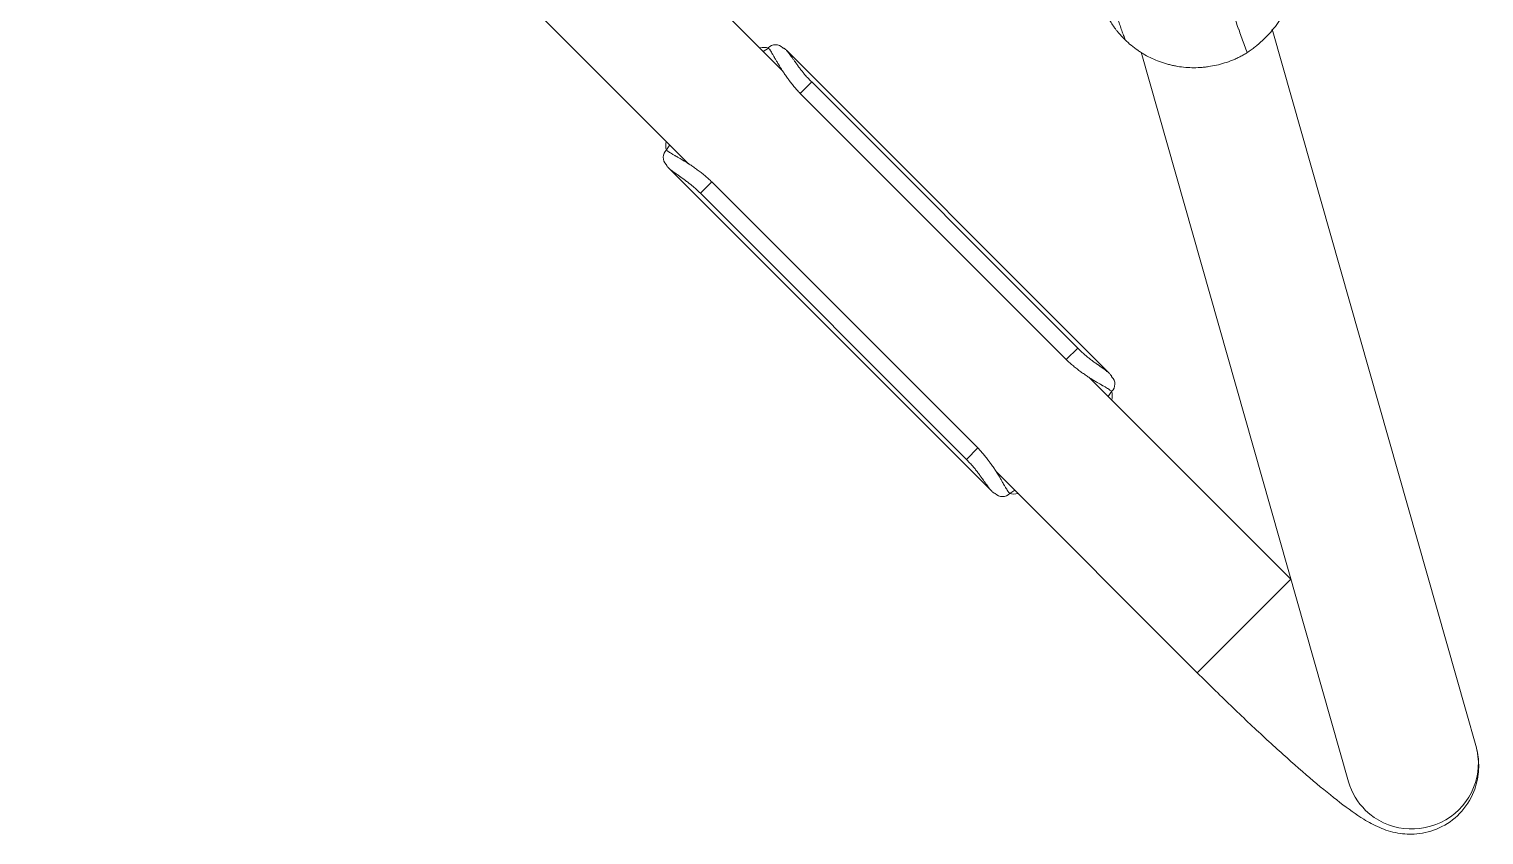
# Model space of a CAD drawing. Header units: millimetres. Extents: x 151130 to 215929, y 2134 to 34533.
# Drawn here: x 153044.4 to 153184, y 24936.1 to 25013.4 of the extents above; entities that cross this region are included whole.
import ezdxf

# ---------------------------------------------------------------- set-up
doc = ezdxf.new("R2010")
doc.units = ezdxf.units.MM
doc.layers.add('1', color=7, linetype='Continuous')

# ---------------------------------------------------------------- blocks, each defined once
blk = doc.blocks.new('SILLA GO 34006A')
at = {"layer": '1', "color": 0, "linetype": 'Continuous', "lineweight": 18}
for p, q in [((264.62, 485.7), (229.85, 423.29)), ((240.3, 415.96), (275.72, 479.52)), ((265.89, 461.85), (265.89, 434.52)), ((278.59, 461.85), (278.56, 461.85)), ((278.59, 434.52), (278.59, 461.85)), ((264.25, 435.59), (264.25, 391.73)), ((280.22, 391.72), (280.22, 435.58)), ((265.89, 392.78), (265.89, 84.53)), ((278.59, 84.53), (278.59, 392.78))]:
    blk.add_line(p, q, dxfattribs=at)
at = {"layer": '1', "color": 0, "linetype": 'Continuous', "lineweight": 13}
for p, q in [((265.89, 461.85), (278.56, 461.85)), ((265.32, 436.95), (265.89, 437.07)), ((278.59, 437.07), (279.15, 436.95)), ((264.68, 395.6), (264.68, 431.71)), ((266.24, 431.71), (264.68, 431.71)), ((266.24, 431.71), (266.24, 395.6)), ((278.23, 395.6), (278.23, 431.71)), ((278.23, 431.71), (279.79, 431.71)), ((279.79, 431.71), (279.79, 395.6)), ((266.24, 395.6), (264.68, 395.6)), ((278.23, 395.6), (279.79, 395.6)), ((265.89, 390.24), (265.32, 390.36)), ((279.15, 390.36), (278.59, 390.24))]:
    blk.add_line(p, q, dxfattribs=at)
for start_param, end_param in [(0.514859, 3.141574), (6.283167, 6.798044)]:
    blk.add_ellipse((270.17, 482.61), major_axis=(5.55, -3.09), ratio=0.984812, start_param=start_param, end_param=end_param, dxfattribs=at)
at = {"layer": '1', "color": 0, "linetype": 'Continuous', "lineweight": 18}
for centre, major_axis, ratio, start_param, end_param in [((274.24, 436.66), (8.98, 0), 0.267949, 2.763013, 3.0183), ((270.24, 436.66), (8.98, 0), 0.267949, 0.123292, 0.37858), ((265.32, 435.99), (0.908, -0.42), 0.95908, 1.988277, 3.590908), ((279.15, 435.99), (0.908, 0.42), 0.95908, 5.83387, 7.436501), ((265.32, 391.32), (0.908, 0.42), 0.95908, 2.692277, 4.294908), ((279.15, 391.32), (0.908, -0.42), 0.95908, 5.12987, 6.732501), ((274.24, 390.65), (8.98, 0), 0.267949, 3.264885, 3.520174), ((270.24, 390.65), (8.98, 0), 0.267949, 5.904604, 6.159893)]:
    blk.add_ellipse(centre, major_axis=major_axis, ratio=ratio, start_param=start_param, end_param=end_param, dxfattribs=at)
for points, knots in [([(278.59, 461.85), (278.59, 462.68), (278.57, 465.06), (278.5, 468.98), (278.32, 473.31), (278.06, 477.19), (277.72, 480.49), (277.33, 482.79), (276.84, 484.56), (276.04, 486.23), (274.65, 487.8), (272.72, 488.94), (270.3, 489.36), (267.97, 488.86), (266.2, 487.75), (265.18, 486.6), (264.76, 485.95), (264.62, 485.7)], [0, 0, 0, 0, 0.052233, 0.152117, 0.252429, 0.353575, 0.456735, 0.56585, 0.633436, 0.688559, 0.732827, 0.782824, 0.83606, 0.891142, 0.935503, 0.975219, 1, 1, 1, 1]), ([(264.68, 431.71), (264.68, 431.84), (264.68, 431.98), (264.67, 432.25), (264.67, 432.38), (264.65, 432.58), (264.65, 432.64), (264.64, 432.74), (264.64, 432.77), (264.63, 432.84), (264.63, 432.87), (264.61, 433.03), (264.6, 433.15), (264.57, 433.39), (264.55, 433.51), (264.52, 433.74), (264.5, 433.85), (264.48, 434.01), (264.47, 434.07), (264.46, 434.15), (264.45, 434.17), (264.44, 434.22), (264.42, 434.35), (264.4, 434.47), (264.35, 434.74), (264.32, 434.91), (264.3, 435.08), (264.29, 435.1), (264.29, 435.13), (264.29, 435.15), (264.28, 435.2), (264.28, 435.24), (264.26, 435.34), (264.26, 435.4), (264.25, 435.57), (264.25, 435.67), (264.27, 435.81), (264.27, 435.85), (264.29, 435.9), (264.3, 435.92), (264.31, 435.95), (264.32, 435.97), (264.33, 435.99)], [0, 0, 0, 0, 0.0625, 0.0625, 0.125, 0.125, 0.15625, 0.15625, 0.171875, 0.171875, 0.1875, 0.1875, 0.25, 0.25, 0.3125, 0.3125, 0.375, 0.375, 0.40625, 0.40625, 0.421875, 0.421875, 0.4375, 0.5, 0.5, 0.625, 0.625, 0.640625, 0.640625, 0.65625, 0.65625, 0.6875, 0.6875, 0.75, 0.75, 0.875, 0.875, 0.9375, 0.9375, 0.96875, 0.96875, 1, 1, 1, 1]), ([(280.15, 435.99), (280.16, 435.96), (280.18, 435.92), (280.19, 435.86), (280.2, 435.85), (280.21, 435.8), (280.21, 435.78), (280.22, 435.67), (280.23, 435.57), (280.21, 435.4), (280.21, 435.33), (280.2, 435.23), (280.19, 435.2), (280.18, 435.13), (280.18, 435.09), (280.15, 434.91), (280.12, 434.74), (280.07, 434.47), (280.06, 434.37), (280.03, 434.24), (280.03, 434.22), (280.02, 434.17), (280.01, 434.09), (280, 434.01), (279.97, 433.85), (279.95, 433.74), (279.92, 433.51), (279.9, 433.39), (279.88, 433.21), (279.87, 433.15), (279.86, 433.05), (279.86, 433.02), (279.85, 432.96), (279.85, 432.92), (279.83, 432.77), (279.82, 432.64), (279.81, 432.38), (279.8, 432.24), (279.79, 431.98), (279.79, 431.84), (279.79, 431.71)], [0, 0, 0, 0, 0.0625, 0.0625, 0.09375, 0.09375, 0.125, 0.125, 0.25, 0.25, 0.3125, 0.3125, 0.34375, 0.34375, 0.375, 0.375, 0.5, 0.5, 0.5625, 0.5625, 0.578125, 0.578125, 0.59375, 0.625, 0.625, 0.6875, 0.6875, 0.75, 0.75, 0.78125, 0.78125, 0.796875, 0.796875, 0.8125, 0.8125, 0.875, 0.875, 0.9375, 0.9375, 1, 1, 1, 1]), ([(222.27, 417.91), (222.29, 417.94), (222.31, 417.98), (222.45, 418.29), (222.6, 418.56), (222.83, 418.95), (222.91, 419.08), (223.04, 419.27), (223.08, 419.34), (223.17, 419.46), (223.22, 419.53), (223.44, 419.84), (223.63, 420.08), (223.94, 420.42), (224.04, 420.53), (224.26, 420.75), (224.37, 420.86), (224.71, 421.17), (224.94, 421.37), (225.25, 421.6), (225.31, 421.65), (225.44, 421.74), (225.63, 421.87), (225.95, 422.08), (226.22, 422.23), (226.43, 422.34), (226.49, 422.38), (226.63, 422.45), (226.7, 422.48), (227.05, 422.64), (227.34, 422.76), (227.7, 422.89), (227.78, 422.91), (227.92, 422.96), (228, 422.99), (228.22, 423.05), (228.37, 423.09), (228.82, 423.2), (229.13, 423.26), (229.75, 423.34), (230.06, 423.37), (230.67, 423.4), (230.98, 423.4), (231.6, 423.38), (231.9, 423.35), (232.36, 423.3), (232.59, 423.27), (232.86, 423.22), (232.98, 423.2), (233.05, 423.19), (233.09, 423.18), (233.13, 423.17)], [0, 0, 0, 0, 0.008376, 0.008376, 0.079206, 0.079206, 0.114621, 0.114621, 0.132329, 0.132329, 0.150036, 0.150036, 0.220867, 0.220867, 0.256282, 0.256282, 0.291697, 0.291697, 0.362527, 0.362527, 0.380235, 0.380235, 0.397942, 0.433358, 0.468773, 0.468773, 0.48648, 0.48648, 0.504188, 0.504188, 0.575018, 0.575018, 0.592726, 0.592726, 0.610433, 0.610433, 0.645848, 0.645848, 0.716679, 0.716679, 0.787509, 0.787509, 0.858339, 0.858339, 0.92917, 0.92917, 0.964585, 0.982292, 0.991146, 0.991146, 1, 1, 1, 1]), ([(232.12, 420.99), (232.12, 421), (232.33, 421.44), (232.64, 422.11), (232.98, 422.84), (233.1, 423.11), (233.13, 423.17)], [0, 0, 0, 0, 0.004792, 0.616541, 0.922416, 1, 1, 1, 1]), ([(233.13, 423.17), (233.2, 423.16), (233.26, 423.14), (233.39, 423.11), (233.58, 423.05), (233.9, 422.96), (234.16, 422.87), (234.41, 422.78), (234.53, 422.73), (234.9, 422.57), (235.14, 422.46), (235.61, 422.21), (235.84, 422.08), (236.29, 421.8), (236.5, 421.65), (236.82, 421.41), (236.93, 421.33), (237.08, 421.2), (237.14, 421.16), (237.24, 421.07), (237.29, 421.03), (237.54, 420.81), (237.73, 420.63), (238.09, 420.25), (238.27, 420.05), (238.6, 419.64), (238.76, 419.43), (238.98, 419.1), (239.05, 418.99), (239.16, 418.82), (239.19, 418.76), (239.26, 418.65), (239.43, 418.36), (239.58, 418.07), (239.8, 417.59), (239.9, 417.35), (240.08, 416.86), (240.16, 416.61), (240.26, 416.23), (240.29, 416.1), (240.34, 415.9), (240.35, 415.84), (240.38, 415.71), (240.39, 415.65), (240.45, 415.32), (240.48, 415.06), (240.54, 414.54), (240.55, 414.28), (240.55, 414.02)], [0, 0, 0, 0, 0.015625, 0.015625, 0.03125, 0.0625, 0.09375, 0.09375, 0.125, 0.125, 0.1875, 0.1875, 0.25, 0.25, 0.3125, 0.3125, 0.34375, 0.34375, 0.359375, 0.359375, 0.375, 0.375, 0.4375, 0.4375, 0.5, 0.5, 0.5625, 0.5625, 0.59375, 0.59375, 0.609375, 0.609375, 0.625, 0.6875, 0.6875, 0.75, 0.75, 0.8125, 0.8125, 0.84375, 0.84375, 0.859375, 0.859375, 0.875, 0.875, 0.9375, 0.9375, 1, 1, 1, 1]), ([(240.55, 414.02), (240.56, 413.84), (240.55, 413.49), (240.52, 413.13), (240.5, 412.86), (240.49, 412.77), (240.46, 412.6), (240.45, 412.51), (240.41, 412.24), (240.37, 412.07), (240.26, 411.55), (240.16, 411.2), (239.99, 410.7), (239.86, 410.38), (239.72, 410.06), (239.65, 409.91)], [0, 0, 0, 0, 0.12596, 0.251921, 0.251921, 0.314901, 0.314901, 0.377881, 0.377881, 0.503842, 0.503842, 0.755763, 0.755763, 0.881723, 1, 1, 1, 1]), ([(264.33, 391.32), (264.31, 391.35), (264.3, 391.39), (264.28, 391.45), (264.28, 391.47), (264.27, 391.51), (264.26, 391.53), (264.25, 391.64), (264.25, 391.74), (264.26, 391.91), (264.26, 391.98), (264.28, 392.08), (264.28, 392.11), (264.29, 392.18), (264.29, 392.22), (264.32, 392.4), (264.35, 392.57), (264.4, 392.84), (264.42, 392.94), (264.44, 393.07), (264.44, 393.09), (264.45, 393.14), (264.46, 393.22), (264.48, 393.3), (264.5, 393.46), (264.52, 393.57), (264.55, 393.8), (264.57, 393.92), (264.59, 394.1), (264.6, 394.16), (264.61, 394.26), (264.61, 394.29), (264.62, 394.35), (264.62, 394.39), (264.64, 394.54), (264.65, 394.67), (264.67, 394.93), (264.67, 395.07), (264.68, 395.33), (264.68, 395.47), (264.68, 395.6)], [0, 0, 0, 0, 0.0625, 0.0625, 0.09375, 0.09375, 0.125, 0.125, 0.25, 0.25, 0.3125, 0.3125, 0.34375, 0.34375, 0.375, 0.375, 0.5, 0.5, 0.5625, 0.5625, 0.578125, 0.578125, 0.59375, 0.625, 0.625, 0.6875, 0.6875, 0.75, 0.75, 0.78125, 0.78125, 0.796875, 0.796875, 0.8125, 0.8125, 0.875, 0.875, 0.9375, 0.9375, 1, 1, 1, 1]), ([(279.79, 395.6), (279.79, 395.47), (279.79, 395.33), (279.8, 395.06), (279.81, 394.93), (279.82, 394.73), (279.83, 394.67), (279.83, 394.57), (279.84, 394.54), (279.84, 394.47), (279.84, 394.44), (279.86, 394.28), (279.87, 394.16), (279.9, 393.92), (279.92, 393.8), (279.95, 393.57), (279.97, 393.46), (280, 393.3), (280, 393.24), (280.02, 393.16), (280.02, 393.14), (280.03, 393.09), (280.05, 392.96), (280.07, 392.84), (280.12, 392.57), (280.15, 392.4), (280.18, 392.23), (280.18, 392.21), (280.18, 392.18), (280.19, 392.16), (280.19, 392.11), (280.2, 392.07), (280.21, 391.97), (280.21, 391.91), (280.23, 391.74), (280.22, 391.64), (280.21, 391.5), (280.2, 391.46), (280.18, 391.41), (280.18, 391.39), (280.16, 391.36), (280.15, 391.34), (280.15, 391.32)], [0, 0, 0, 0, 0.0625, 0.0625, 0.125, 0.125, 0.15625, 0.15625, 0.171875, 0.171875, 0.1875, 0.1875, 0.25, 0.25, 0.3125, 0.3125, 0.375, 0.375, 0.40625, 0.40625, 0.421875, 0.421875, 0.4375, 0.5, 0.5, 0.625, 0.625, 0.640625, 0.640625, 0.65625, 0.65625, 0.6875, 0.6875, 0.75, 0.75, 0.875, 0.875, 0.9375, 0.9375, 0.96875, 0.96875, 1, 1, 1, 1])]:
    blk.add_open_spline(points, degree=3, knots=knots, dxfattribs=at)
at = {"layer": '1', "color": 0, "linetype": 'Continuous', "lineweight": 13}
for points, knots in [([(265.32, 436.95), (265.32, 436.87), (265.33, 436.78), (265.37, 436.55), (265.4, 436.41), (265.45, 436.22), (265.46, 436.18), (265.49, 436.09), (265.5, 436.05), (265.52, 435.98), (265.52, 435.96), (265.54, 435.92), (265.55, 435.85), (265.57, 435.78), (265.61, 435.63), (265.64, 435.53), (265.7, 435.32), (265.73, 435.21), (265.79, 434.97), (265.82, 434.85), (265.86, 434.67), (265.87, 434.6), (265.9, 434.47), (265.92, 434.41), (265.96, 434.21), (265.98, 434.08), (266.03, 433.8), (266.06, 433.66), (266.09, 433.45), (266.1, 433.37), (266.12, 433.23), (266.13, 433.15), (266.16, 432.93), (266.19, 432.63), (266.21, 432.32), (266.23, 432.02), (266.24, 431.86), (266.24, 431.71)], [0, 0, 0, 0, 0.125, 0.125, 0.25, 0.25, 0.28125, 0.28125, 0.3125, 0.3125, 0.328125, 0.328125, 0.34375, 0.375, 0.375, 0.4375, 0.4375, 0.5, 0.5, 0.5625, 0.5625, 0.59375, 0.59375, 0.625, 0.625, 0.6875, 0.6875, 0.75, 0.75, 0.78125, 0.78125, 0.8125, 0.8125, 0.875, 0.9375, 0.9375, 1, 1, 1, 1]), ([(278.23, 431.71), (278.24, 431.86), (278.24, 432.02), (278.26, 432.32), (278.28, 432.62), (278.32, 432.92), (278.34, 433.15), (278.35, 433.22), (278.37, 433.33), (278.37, 433.37), (278.38, 433.44), (278.41, 433.62), (278.44, 433.8), (278.49, 434.07), (278.52, 434.21), (278.57, 434.47), (278.6, 434.6), (278.63, 434.76), (278.64, 434.79), (278.66, 434.85), (278.68, 434.94), (278.7, 435.03), (278.74, 435.2), (278.77, 435.31), (278.83, 435.53), (278.86, 435.63), (278.9, 435.77), (278.92, 435.85), (278.94, 435.92), (278.95, 435.96), (278.96, 435.98), (278.99, 436.09), (279.01, 436.18), (279.07, 436.41), (279.1, 436.54), (279.13, 436.69), (279.13, 436.72), (279.14, 436.76), (279.14, 436.77), (279.15, 436.79), (279.15, 436.86), (279.16, 436.91), (279.15, 436.95)], [0, 0, 0, 0, 0.0625, 0.0625, 0.125, 0.1875, 0.1875, 0.21875, 0.21875, 0.234375, 0.234375, 0.25, 0.3125, 0.3125, 0.375, 0.375, 0.4375, 0.4375, 0.453125, 0.453125, 0.46875, 0.5, 0.5, 0.5625, 0.5625, 0.625, 0.625, 0.65625, 0.671875, 0.671875, 0.6875, 0.6875, 0.75, 0.75, 0.875, 0.875, 0.90625, 0.90625, 0.921875, 0.921875, 0.9375, 1, 1, 1, 1]), ([(238.4, 409.51), (238.46, 409.64), (238.59, 409.92), (238.8, 410.35), (239.02, 410.8), (239.23, 411.26), (239.4, 411.61), (239.53, 411.88), (239.62, 412.06), (239.71, 412.25), (239.85, 412.55), (240.03, 412.92), (240.25, 413.38), (240.42, 413.75), (240.52, 413.96), (240.55, 414.02)], [0, 0, 0, 0, 0.084923, 0.185719, 0.286511, 0.387301, 0.488089, 0.524533, 0.560976, 0.608519, 0.65606, 0.756831, 0.85759, 0.958333, 1, 1, 1, 1]), ([(266.24, 395.6), (266.24, 395.45), (266.23, 395.3), (266.21, 394.99), (266.19, 394.69), (266.16, 394.39), (266.13, 394.16), (266.12, 394.09), (266.11, 393.98), (266.1, 393.94), (266.09, 393.87), (266.06, 393.69), (266.03, 393.51), (265.98, 393.24), (265.96, 393.1), (265.9, 392.84), (265.87, 392.71), (265.84, 392.55), (265.83, 392.52), (265.82, 392.46), (265.79, 392.37), (265.77, 392.28), (265.73, 392.11), (265.7, 392), (265.64, 391.78), (265.62, 391.68), (265.58, 391.54), (265.56, 391.46), (265.54, 391.4), (265.52, 391.35), (265.52, 391.33), (265.49, 391.22), (265.46, 391.13), (265.4, 390.9), (265.37, 390.77), (265.34, 390.62), (265.34, 390.59), (265.33, 390.55), (265.33, 390.54), (265.33, 390.52), (265.32, 390.45), (265.32, 390.4), (265.32, 390.36)], [0, 0, 0, 0, 0.0625, 0.0625, 0.125, 0.1875, 0.1875, 0.21875, 0.21875, 0.234375, 0.234375, 0.25, 0.3125, 0.3125, 0.375, 0.375, 0.4375, 0.4375, 0.453125, 0.453125, 0.46875, 0.5, 0.5, 0.5625, 0.5625, 0.625, 0.625, 0.65625, 0.671875, 0.671875, 0.6875, 0.6875, 0.75, 0.75, 0.875, 0.875, 0.90625, 0.90625, 0.921875, 0.921875, 0.9375, 1, 1, 1, 1]), ([(279.15, 390.36), (279.16, 390.44), (279.15, 390.53), (279.1, 390.76), (279.07, 390.9), (279.02, 391.09), (279.01, 391.13), (278.99, 391.22), (278.97, 391.26), (278.96, 391.33), (278.95, 391.35), (278.94, 391.39), (278.92, 391.46), (278.9, 391.53), (278.86, 391.68), (278.83, 391.78), (278.77, 391.99), (278.74, 392.11), (278.69, 392.34), (278.66, 392.46), (278.61, 392.64), (278.6, 392.71), (278.57, 392.84), (278.56, 392.9), (278.52, 393.1), (278.49, 393.23), (278.44, 393.51), (278.42, 393.65), (278.38, 393.86), (278.37, 393.94), (278.35, 394.08), (278.34, 394.16), (278.32, 394.38), (278.28, 394.68), (278.26, 394.99), (278.24, 395.29), (278.24, 395.45), (278.23, 395.6)], [0, 0, 0, 0, 0.125, 0.125, 0.25, 0.25, 0.28125, 0.28125, 0.3125, 0.3125, 0.328125, 0.328125, 0.34375, 0.375, 0.375, 0.4375, 0.4375, 0.5, 0.5, 0.5625, 0.5625, 0.59375, 0.59375, 0.625, 0.625, 0.6875, 0.6875, 0.75, 0.75, 0.78125, 0.78125, 0.8125, 0.8125, 0.875, 0.9375, 0.9375, 1, 1, 1, 1])]:
    blk.add_open_spline(points, degree=3, knots=knots, dxfattribs=at)
at = {"layer": '1', "color": 0, "linetype": 'Continuous', "lineweight": 18}
blk.add_open_spline([(230.87, 418.36), (231.29, 419.24), (231.71, 420.11), (232.12, 420.99)], degree=3, dxfattribs=at)
blk = doc.blocks.new('*U99')
at = {"rotation": 90}
blk.add_blockref('SILLA GO 34006A', (242.34, -654.52), dxfattribs=at)
blk = doc.blocks.new('*U100')
at = {"color": 0, "linetype": 'ByBlock', "lineweight": -2, "transparency": 16777216, "rotation": 90.00000000000004}
blk.add_blockref('*U99', (214310.19, 32814.58, -2977.12), dxfattribs=at)
blk = doc.blocks.new('MRC90')
at = {"color": 5, "rotation": 45}
blk.add_blockref('*U100', (-128356.18, -175660.78), dxfattribs=at)

msp = doc.modelspace()

# ---------------------------------------------------------------- block references
at = {"color": 5}
msp.add_blockref('MRC90', (152754.88, 25758.22), dxfattribs=at)

doc.saveas('drawing.dxf')
